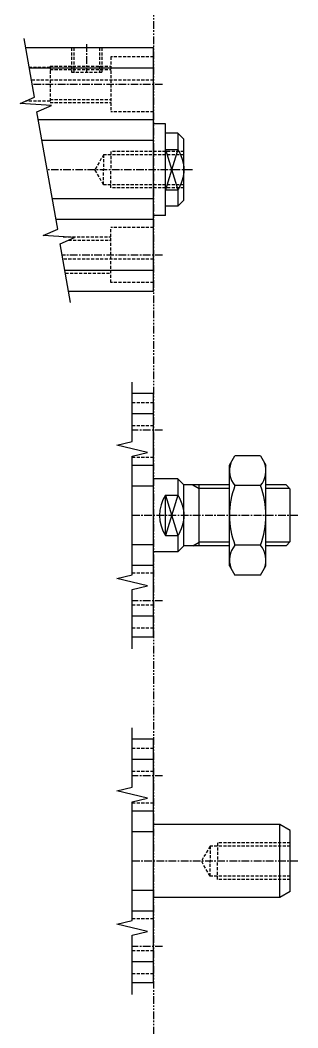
# Model space of a CAD drawing. Extents: x 1 to 150, y 0 to 549.
# Drawn here: x 56 to 101.7, y 248.8 to 414.2 of the extents above; entities that cross this region are included whole.
import ezdxf

# ---------------------------------------------------------------- set-up
doc = ezdxf.new("R2010")
doc.units = 0
for name, pattern in [('CENTER', [2, 1.25, -0.25, 0.25, -0.25]), ('DASHED', [0.75, 0.5, -0.25]), ('PHANTOM', [2.5, 1.25, -0.25, 0.25, -0.25, 0.25, -0.25])]:
    doc.linetypes.add(name, pattern=pattern)
doc.layers.get('0').update_dxf_attribs({"linetype": 'CONTINUOUS'})
doc.layers.add('CENTER', color=1, linetype='CENTER')

msp = doc.modelspace()

# ---------------------------------------------------------------- linework, layer by layer
at = {"color": 3, "linetype": 'PHANTOM'}
msp.add_line((77.92, 549.03), (77.92, 21.85), dxfattribs=at)
at = {"color": 7, "linetype": 'CONTINUOUS'}
for p, q in [((77.92, 409.66), (56.92, 409.66)), ((77.92, 369.66), (77.92, 409.66)), ((77.92, 406.33), (57.51, 406.33)), ((77.92, 397.86), (59, 397.86)), ((79.92, 397.16), (77.92, 397.16)), ((79.92, 382.16), (79.92, 397.16)), ((81.93, 395.66), (79.92, 395.66)), ((81.93, 395.66), (81.93, 392.97)), ((81.93, 395.66), (82.92, 394.66)), ((77.92, 394.46), (59.6, 394.46)), ((82.92, 384.66), (82.92, 394.66)), ((79.92, 392.97), (81.93, 392.97)), ((79.92, 386.34), (81.93, 386.34)), ((81.93, 386.34), (81.93, 383.66)), ((77.92, 384.86), (61.29, 384.86)), ((81.93, 383.66), (79.92, 383.66)), ((81.93, 383.66), (82.92, 384.66)), ((79.92, 382.16), (77.92, 382.16)), ((77.92, 381.46), (61.89, 381.46)), ((77.92, 373.12), (63.37, 373.12)), ((77.92, 369.66), (63.98, 369.66)), ((77.92, 352.93), (74.42, 352.93)), ((77.92, 312.93), (77.92, 352.93)), ((77.92, 349.6), (74.42, 349.6)), ((90.42, 341.18), (91.32, 342.73)), ((95.53, 342.73), (91.32, 342.73)), ((95.53, 342.73), (96.42, 341.18)), ((77.92, 341.13), (74.42, 341.13)), ((90.42, 324.68), (90.42, 341.18)), ((96.42, 324.68), (96.42, 341.18)), ((77.92, 337.73), (74.42, 337.73)), ((81.93, 338.93), (77.92, 338.93)), ((81.93, 338.93), (81.93, 336.25)), ((81.93, 338.93), (82.92, 337.93)), ((90.42, 337.93), (82.92, 337.93)), ((82.92, 327.93), (82.92, 337.93)), ((85.42, 327.93), (85.42, 337.93)), ((95.53, 337.83), (91.32, 337.83)), ((99.72, 337.93), (96.42, 337.93)), ((99.72, 337.93), (100.42, 337.23)), ((79.92, 329.62), (79.92, 336.25)), ((79.92, 336.25), (81.93, 336.25)), ((100.42, 328.63), (100.42, 337.23)), ((79.92, 329.62), (81.93, 329.62)), ((81.93, 329.62), (81.93, 326.93)), ((77.92, 328.13), (74.42, 328.13)), ((81.93, 326.93), (82.92, 327.93)), ((90.42, 327.93), (82.92, 327.93)), ((95.53, 328.03), (91.32, 328.03)), ((99.72, 327.93), (96.42, 327.93)), ((100.42, 328.63), (99.72, 327.93)), ((81.93, 326.93), (77.92, 326.93)), ((77.92, 324.73), (74.42, 324.73)), ((90.42, 324.68), (91.32, 323.13)), ((95.53, 323.13), (96.42, 324.68)), ((95.53, 323.13), (91.32, 323.13)), ((77.92, 316.39), (74.42, 316.39)), ((77.92, 312.93), (74.42, 312.93)), ((77.92, 296.21), (74.42, 296.21)), ((77.92, 256.21), (77.92, 296.21)), ((77.92, 292.88), (74.42, 292.88)), ((77.92, 284.41), (74.42, 284.41)), ((98.69, 282.21), (77.92, 282.21)), ((98.69, 270.21), (98.69, 282.21)), ((100.42, 281.21), (98.69, 282.21)), ((100.42, 271.21), (100.42, 281.21)), ((77.92, 281.01), (74.42, 281.01)), ((77.92, 271.41), (74.42, 271.41)), ((100.42, 271.21), (98.69, 270.21)), ((98.69, 270.21), (77.92, 270.21)), ((77.92, 268.01), (74.42, 268.01)), ((77.92, 259.67), (74.42, 259.67)), ((77.92, 256.21), (74.42, 256.21))]:
    msp.add_line(p, q, dxfattribs=at)
at = {"color": 3, "linetype": 'DASHED'}
for p, q in [((64.42, 409.66), (64.42, 405.66)), ((64.82, 409.66), (64.82, 405.66)), ((69.02, 409.66), (69.02, 405.66)), ((69.42, 409.66), (69.42, 405.66)), ((70.92, 408.16), (70.92, 399.16)), ((77.92, 408.16), (70.92, 408.16)), ((60.92, 406.41), (57.5, 406.41)), ((60.92, 406.66), (70.92, 406.66)), ((60.92, 406.66), (60.92, 400.66)), ((60.92, 406.12), (70.92, 406.12)), ((64.42, 405.66), (69.42, 405.66)), ((77.92, 404.36), (57.86, 404.36)), ((60.92, 400.91), (56.88, 400.91)), ((60.92, 401.2), (70.92, 401.2)), ((60.92, 400.66), (70.92, 400.66)), ((77.92, 399.16), (70.92, 399.16)), ((69.72, 392.12), (68.3, 389.66)), ((82.92, 392.12), (69.72, 392.12)), ((69.72, 392.12), (69.72, 389.66)), ((82.92, 392.66), (70.92, 392.66)), ((70.92, 392.66), (70.92, 389.66)), ((69.72, 387.2), (68.3, 389.66)), ((69.72, 387.2), (69.72, 389.66)), ((70.92, 386.66), (70.92, 389.66)), ((82.92, 387.2), (69.72, 387.2)), ((82.92, 386.66), (70.92, 386.66)), ((63.1, 378.66), (70.92, 378.66)), ((70.92, 371.16), (70.92, 380.16)), ((77.92, 380.16), (70.92, 380.16)), ((63.96, 378.12), (70.92, 378.12)), ((77.92, 374.96), (63.04, 374.96)), ((63.35, 373.2), (70.92, 373.2)), ((63.45, 372.66), (70.92, 372.66)), ((77.92, 371.16), (70.92, 371.16)), ((77.92, 351.43), (74.42, 351.43)), ((77.92, 347.63), (74.42, 347.63)), ((77.92, 342.43), (74.42, 342.43)), ((77.92, 323.43), (74.42, 323.43)), ((77.92, 318.23), (74.42, 318.23)), ((77.92, 314.43), (74.42, 314.43)), ((77.92, 294.71), (74.42, 294.71)), ((77.92, 290.91), (74.42, 290.91)), ((77.92, 285.71), (74.42, 285.71)), ((87.22, 278.67), (85.8, 276.21)), ((87.22, 278.67), (87.22, 276.21)), ((100.42, 278.67), (87.22, 278.67)), ((88.42, 279.21), (88.42, 276.21)), ((100.42, 279.21), (88.42, 279.21)), ((87.22, 273.75), (85.8, 276.21)), ((87.22, 273.75), (87.22, 276.21)), ((88.42, 273.21), (88.42, 276.21)), ((100.42, 273.75), (87.22, 273.75)), ((100.42, 273.21), (88.42, 273.21)), ((77.92, 266.71), (74.42, 266.71)), ((77.92, 261.51), (74.42, 261.51)), ((77.92, 257.71), (74.42, 257.71))]:
    msp.add_line(p, q, dxfattribs=at)
at = {"color": 3, "linetype": 'CONTINUOUS'}
for p, q in [((79.92, 392.97), (81.93, 386.34)), ((81.93, 392.97), (79.92, 386.34)), ((84.38, 337.93), (85.42, 337.33)), ((90.42, 337.33), (85.42, 337.33)), ((100.32, 337.33), (96.42, 337.33)), ((79.92, 336.25), (81.93, 329.62)), ((81.93, 336.25), (79.92, 329.62)), ((84.38, 327.93), (85.42, 328.53)), ((90.42, 328.53), (85.42, 328.53)), ((100.32, 328.53), (96.42, 328.53))]:
    msp.add_line(p, q, dxfattribs=at)
for points in [[(64.29, 367.87), (62.59, 377.52), (64.95, 378.55), (59.81, 378.86), (62.17, 379.88), (58.77, 399.18), (61.13, 400.21), (55.99, 400.52), (58.35, 401.55), (56.65, 411.2)], [(74.42, 311.06), (74.42, 320.8), (76.92, 321.4), (71.92, 322.6), (74.42, 323.2), (74.42, 342.67), (76.92, 343.27), (71.92, 344.47), (74.42, 345.07), (74.42, 354.81)], [(74.42, 254.34), (74.42, 264.07), (76.92, 264.67), (71.92, 265.87), (74.42, 266.47), (74.42, 285.95), (76.92, 286.55), (71.92, 287.75), (74.42, 288.35), (74.42, 298.08)]]:
    msp.add_lwpolyline(points, dxfattribs=at)
at = {"color": 7}
for points in [[(81.93, 392.97, 0), (81.93, 392.96, 0), (81.94, 392.95, 0), (81.95, 392.94, 0), (81.96, 392.92, 0), (81.96, 392.91, 0), (81.97, 392.9, 0), (81.98, 392.89, 0), (81.98, 392.87, 0), (81.99, 392.86, 0), (82, 392.85, 0), (82.01, 392.83, 0), (82.01, 392.82, 0), (82.02, 392.81, 0), (82.03, 392.8, 0), (82.03, 392.78, 0), (82.04, 392.77, 0), (82.05, 392.76, 0), (82.06, 392.75, 0), (82.06, 392.73, 0), (82.07, 392.72, 0), (82.08, 392.71, 0), (82.08, 392.69, 0), (82.09, 392.68, 0), (82.1, 392.67, 0), (82.1, 392.65, 0), (82.11, 392.64, 0), (82.12, 392.63, 0), (82.12, 392.62, 0), (82.13, 392.6, 0), (82.14, 392.59, 0), (82.14, 392.58, 0), (82.15, 392.56, 0), (82.16, 392.55, 0), (82.16, 392.54, 0), (82.17, 392.52, 0), (82.17, 392.51, 0), (82.18, 392.5, 0), (82.19, 392.49, 0), (82.19, 392.47, 0), (82.2, 392.46, 0), (82.21, 392.44, 0), (82.21, 392.43, 0), (82.22, 392.42, 0), (82.23, 392.4, 0), (82.23, 392.39, 0), (82.24, 392.38, 0), (82.24, 392.37, 0), (82.25, 392.35, 0), (82.26, 392.34, 0), (82.26, 392.33, 0), (82.27, 392.31, 0), (82.27, 392.3, 0), (82.28, 392.29, 0), (82.29, 392.27, 0), (82.29, 392.26, 0), (82.3, 392.25, 0), (82.3, 392.23, 0), (82.31, 392.22, 0), (82.32, 392.21, 0), (82.32, 392.19, 0), (82.33, 392.18, 0), (82.33, 392.17, 0), (82.34, 392.15, 0), (82.35, 392.14, 0), (82.35, 392.13, 0), (82.36, 392.11, 0), (82.36, 392.1, 0), (82.37, 392.08, 0), (82.37, 392.07, 0), (82.38, 392.06, 0), (82.39, 392.05, 0), (82.39, 392.03, 0), (82.4, 392.02, 0), (82.4, 392, 0), (82.41, 391.99, 0), (82.41, 391.98, 0), (82.42, 391.96, 0), (82.42, 391.95, 0), (82.43, 391.94, 0), (82.44, 391.92, 0), (82.44, 391.91, 0), (82.45, 391.9, 0), (82.45, 391.88, 0), (82.46, 391.87, 0), (82.46, 391.86, 0), (82.47, 391.84, 0), (82.47, 391.83, 0), (82.48, 391.81, 0), (82.48, 391.8, 0), (82.49, 391.79, 0), (82.49, 391.77, 0), (82.5, 391.76, 0), (82.5, 391.75, 0), (82.51, 391.73, 0), (82.51, 391.72, 0), (82.52, 391.7, 0), (82.52, 391.69, 0), (82.53, 391.68, 0), (82.53, 391.66, 0), (82.54, 391.65, 0), (82.54, 391.64, 0), (82.55, 391.62, 0), (82.55, 391.61, 0), (82.56, 391.6, 0), (82.56, 391.58, 0), (82.57, 391.57, 0), (82.57, 391.55, 0), (82.58, 391.54, 0), (82.58, 391.53, 0), (82.59, 391.51, 0), (82.59, 391.5, 0), (82.6, 391.48, 0), (82.6, 391.47, 0), (82.61, 391.46, 0), (82.61, 391.44, 0), (82.61, 391.43, 0), (82.62, 391.42, 0), (82.62, 391.4, 0), (82.63, 391.39, 0), (82.63, 391.37, 0), (82.64, 391.36, 0), (82.64, 391.35, 0), (82.65, 391.33, 0), (82.65, 391.32, 0), (82.65, 391.3, 0), (82.66, 391.29, 0), (82.66, 391.27, 0), (82.67, 391.26, 0), (82.67, 391.25, 0), (82.68, 391.23, 0), (82.68, 391.22, 0), (82.68, 391.2, 0), (82.69, 391.19, 0), (82.69, 391.18, 0), (82.7, 391.16, 0), (82.7, 391.15, 0), (82.7, 391.13, 0), (82.71, 391.12, 0), (82.71, 391.11, 0), (82.72, 391.09, 0), (82.72, 391.08, 0), (82.72, 391.06, 0), (82.73, 391.05, 0), (82.73, 391.04, 0), (82.73, 391.02, 0), (82.74, 391.01, 0), (82.74, 390.99, 0), (82.75, 390.98, 0), (82.75, 390.97, 0), (82.75, 390.95, 0), (82.76, 390.94, 0), (82.76, 390.92, 0), (82.76, 390.91, 0), (82.77, 390.89, 0), (82.77, 390.88, 0), (82.77, 390.87, 0), (82.78, 390.85, 0), (82.78, 390.84, 0), (82.78, 390.82, 0), (82.79, 390.81, 0), (82.79, 390.8, 0), (82.79, 390.78, 0), (82.8, 390.77, 0), (82.8, 390.75, 0), (82.8, 390.74, 0), (82.81, 390.72, 0), (82.81, 390.71, 0), (82.81, 390.69, 0), (82.81, 390.68, 0), (82.82, 390.67, 0), (82.82, 390.65, 0), (82.82, 390.64, 0), (82.83, 390.62, 0), (82.83, 390.61, 0), (82.83, 390.6, 0), (82.83, 390.58, 0), (82.84, 390.57, 0), (82.84, 390.55, 0), (82.84, 390.54, 0), (82.84, 390.52, 0), (82.85, 390.51, 0), (82.85, 390.49, 0), (82.85, 390.48, 0), (82.85, 390.46, 0), (82.86, 390.45, 0), (82.86, 390.44, 0), (82.86, 390.42, 0), (82.86, 390.41, 0), (82.86, 390.39, 0), (82.87, 390.38, 0), (82.87, 390.36, 0), (82.87, 390.35, 0), (82.87, 390.33, 0), (82.88, 390.32, 0), (82.88, 390.31, 0), (82.88, 390.29, 0), (82.88, 390.28, 0), (82.88, 390.26, 0), (82.88, 390.25, 0), (82.89, 390.23, 0), (82.89, 390.22, 0), (82.89, 390.2, 0), (82.89, 390.19, 0), (82.89, 390.18, 0), (82.89, 390.16, 0), (82.9, 390.15, 0), (82.9, 390.13, 0), (82.9, 390.12, 0), (82.9, 390.1, 0), (82.9, 390.09, 0), (82.9, 390.07, 0), (82.9, 390.06, 0), (82.91, 390.05, 0), (82.91, 390.03, 0), (82.91, 390.02, 0), (82.91, 390, 0), (82.91, 389.99, 0), (82.91, 389.97, 0), (82.91, 389.96, 0), (82.91, 389.94, 0), (82.91, 389.93, 0), (82.91, 389.91, 0), (82.92, 389.9, 0), (82.92, 389.88, 0), (82.92, 389.87, 0), (82.92, 389.86, 0), (82.92, 389.84, 0), (82.92, 389.83, 0), (82.92, 389.81, 0), (82.92, 389.8, 0), (82.92, 389.78, 0), (82.92, 389.77, 0), (82.92, 389.75, 0), (82.92, 389.74, 0), (82.92, 389.72, 0), (82.92, 389.71, 0), (82.92, 389.69, 0), (82.92, 389.68, 0), (82.92, 389.67, 0), (82.92, 389.65, 0), (82.92, 389.64, 0), (82.92, 389.62, 0), (82.92, 389.61, 0), (82.92, 389.59, 0), (82.92, 389.58, 0), (82.92, 389.56, 0), (82.92, 389.55, 0), (82.92, 389.53, 0), (82.92, 389.52, 0), (82.92, 389.5, 0), (82.92, 389.49, 0), (82.92, 389.48, 0), (82.92, 389.46, 0), (82.92, 389.45, 0), (82.92, 389.43, 0), (82.92, 389.42, 0), (82.91, 389.4, 0), (82.91, 389.39, 0), (82.91, 389.37, 0), (82.91, 389.36, 0), (82.91, 389.34, 0), (82.91, 389.33, 0), (82.91, 389.31, 0), (82.91, 389.3, 0), (82.91, 389.29, 0), (82.91, 389.27, 0), (82.9, 389.26, 0), (82.9, 389.24, 0), (82.9, 389.23, 0), (82.9, 389.21, 0), (82.9, 389.2, 0), (82.9, 389.18, 0), (82.9, 389.17, 0), (82.89, 389.15, 0), (82.89, 389.14, 0), (82.89, 389.13, 0), (82.89, 389.11, 0), (82.89, 389.1, 0), (82.89, 389.08, 0), (82.88, 389.07, 0), (82.88, 389.05, 0), (82.88, 389.04, 0), (82.88, 389.02, 0), (82.88, 389.01, 0), (82.88, 389, 0), (82.87, 388.98, 0), (82.87, 388.97, 0), (82.87, 388.95, 0), (82.87, 388.94, 0), (82.86, 388.92, 0), (82.86, 388.91, 0), (82.86, 388.89, 0), (82.86, 388.88, 0), (82.86, 388.87, 0), (82.85, 388.85, 0), (82.85, 388.84, 0), (82.85, 388.82, 0), (82.85, 388.81, 0), (82.84, 388.79, 0), (82.84, 388.78, 0), (82.84, 388.76, 0), (82.84, 388.75, 0), (82.83, 388.74, 0), (82.83, 388.72, 0), (82.83, 388.71, 0), (82.83, 388.69, 0), (82.82, 388.68, 0), (82.82, 388.66, 0), (82.82, 388.65, 0), (82.81, 388.63, 0), (82.81, 388.62, 0), (82.81, 388.61, 0), (82.81, 388.59, 0), (82.8, 388.58, 0), (82.8, 388.56, 0), (82.8, 388.55, 0), (82.79, 388.54, 0), (82.79, 388.52, 0), (82.79, 388.51, 0), (82.78, 388.49, 0), (82.78, 388.48, 0), (82.78, 388.46, 0), (82.77, 388.45, 0), (82.77, 388.44, 0), (82.77, 388.42, 0), (82.76, 388.41, 0), (82.76, 388.39, 0), (82.76, 388.38, 0), (82.75, 388.36, 0), (82.75, 388.35, 0), (82.75, 388.34, 0), (82.74, 388.32, 0), (82.74, 388.31, 0), (82.73, 388.29, 0), (82.73, 388.28, 0), (82.73, 388.26, 0), (82.72, 388.25, 0), (82.72, 388.24, 0), (82.72, 388.22, 0), (82.71, 388.21, 0), (82.71, 388.19, 0), (82.7, 388.18, 0), (82.7, 388.17, 0), (82.7, 388.15, 0), (82.69, 388.14, 0), (82.69, 388.12, 0), (82.68, 388.11, 0), (82.68, 388.1, 0), (82.68, 388.08, 0), (82.67, 388.07, 0), (82.67, 388.05, 0), (82.66, 388.04, 0), (82.66, 388.03, 0), (82.65, 388.01, 0), (82.65, 388, 0), (82.65, 387.98, 0), (82.64, 387.97, 0), (82.64, 387.96, 0), (82.63, 387.94, 0), (82.63, 387.93, 0), (82.62, 387.92, 0), (82.62, 387.9, 0), (82.61, 387.89, 0), (82.61, 387.87, 0), (82.61, 387.86, 0), (82.6, 387.85, 0), (82.6, 387.83, 0), (82.59, 387.82, 0), (82.59, 387.8, 0), (82.58, 387.79, 0), (82.58, 387.78, 0), (82.57, 387.76, 0), (82.57, 387.75, 0), (82.56, 387.74, 0), (82.56, 387.72, 0), (82.55, 387.71, 0), (82.55, 387.69, 0), (82.54, 387.68, 0), (82.54, 387.67, 0), (82.53, 387.65, 0), (82.53, 387.64, 0), (82.52, 387.62, 0), (82.52, 387.61, 0), (82.51, 387.6, 0), (82.51, 387.58, 0), (82.5, 387.57, 0), (82.5, 387.56, 0), (82.49, 387.54, 0), (82.49, 387.53, 0), (82.48, 387.51, 0), (82.48, 387.5, 0), (82.47, 387.49, 0), (82.47, 387.47, 0), (82.46, 387.46, 0), (82.46, 387.45, 0), (82.45, 387.43, 0), (82.45, 387.42, 0), (82.44, 387.41, 0), (82.44, 387.39, 0), (82.43, 387.38, 0), (82.42, 387.37, 0), (82.42, 387.35, 0), (82.41, 387.34, 0), (82.41, 387.32, 0), (82.4, 387.31, 0), (82.4, 387.3, 0), (82.39, 387.28, 0), (82.39, 387.27, 0), (82.38, 387.26, 0), (82.37, 387.24, 0), (82.37, 387.23, 0), (82.36, 387.22, 0), (82.36, 387.2, 0), (82.35, 387.19, 0), (82.35, 387.18, 0), (82.34, 387.16, 0), (82.33, 387.15, 0), (82.33, 387.14, 0), (82.32, 387.12, 0), (82.32, 387.11, 0), (82.31, 387.1, 0), (82.3, 387.08, 0), (82.3, 387.07, 0), (82.29, 387.06, 0), (82.29, 387.04, 0), (82.28, 387.03, 0), (82.27, 387.02, 0), (82.27, 387, 0), (82.26, 386.99, 0), (82.26, 386.98, 0), (82.25, 386.96, 0), (82.24, 386.95, 0), (82.24, 386.94, 0), (82.23, 386.92, 0), (82.23, 386.91, 0), (82.22, 386.9, 0), (82.21, 386.88, 0), (82.21, 386.87, 0), (82.2, 386.86, 0), (82.19, 386.84, 0), (82.19, 386.83, 0), (82.18, 386.82, 0), (82.17, 386.81, 0), (82.17, 386.79, 0), (82.16, 386.78, 0), (82.16, 386.77, 0), (82.15, 386.75, 0), (82.14, 386.74, 0), (82.14, 386.73, 0), (82.13, 386.71, 0), (82.12, 386.7, 0), (82.12, 386.69, 0), (82.11, 386.67, 0), (82.1, 386.66, 0), (82.1, 386.65, 0), (82.09, 386.63, 0), (82.08, 386.62, 0), (82.08, 386.61, 0), (82.07, 386.6, 0), (82.06, 386.58, 0), (82.06, 386.57, 0), (82.05, 386.56, 0), (82.04, 386.55, 0), (82.03, 386.53, 0), (82.03, 386.52, 0), (82.02, 386.51, 0), (82.01, 386.49, 0), (82.01, 386.48, 0), (82, 386.47, 0), (81.99, 386.45, 0), (81.98, 386.44, 0), (81.98, 386.43, 0), (81.97, 386.42, 0), (81.96, 386.4, 0), (81.96, 386.39, 0), (81.95, 386.38, 0), (81.94, 386.37, 0), (81.93, 386.35, 0), (81.93, 386.34, 0)], [(81.93, 336.25, 0), (81.93, 336.24, 0), (81.94, 336.23, 0), (81.95, 336.21, 0), (81.96, 336.2, 0), (81.96, 336.19, 0), (81.97, 336.18, 0), (81.98, 336.16, 0), (81.98, 336.15, 0), (81.99, 336.14, 0), (82, 336.12, 0), (82.01, 336.11, 0), (82.01, 336.1, 0), (82.02, 336.08, 0), (82.03, 336.07, 0), (82.03, 336.06, 0), (82.04, 336.05, 0), (82.05, 336.03, 0), (82.06, 336.02, 0), (82.06, 336.01, 0), (82.07, 336, 0), (82.08, 335.98, 0), (82.08, 335.97, 0), (82.09, 335.96, 0), (82.1, 335.94, 0), (82.1, 335.93, 0), (82.11, 335.92, 0), (82.12, 335.9, 0), (82.12, 335.89, 0), (82.13, 335.88, 0), (82.14, 335.87, 0), (82.14, 335.85, 0), (82.15, 335.84, 0), (82.16, 335.83, 0), (82.16, 335.81, 0), (82.17, 335.8, 0), (82.17, 335.79, 0), (82.18, 335.77, 0), (82.19, 335.76, 0), (82.19, 335.75, 0), (82.2, 335.73, 0), (82.21, 335.72, 0), (82.21, 335.71, 0), (82.22, 335.69, 0), (82.23, 335.68, 0), (82.23, 335.67, 0), (82.24, 335.65, 0), (82.24, 335.64, 0), (82.25, 335.63, 0), (82.26, 335.62, 0), (82.26, 335.6, 0), (82.27, 335.59, 0), (82.27, 335.58, 0), (82.28, 335.56, 0), (82.29, 335.55, 0), (82.29, 335.54, 0), (82.3, 335.52, 0), (82.3, 335.51, 0), (82.31, 335.5, 0), (82.32, 335.48, 0), (82.32, 335.47, 0), (82.33, 335.45, 0), (82.33, 335.44, 0), (82.34, 335.43, 0), (82.35, 335.42, 0), (82.35, 335.4, 0), (82.36, 335.39, 0), (82.36, 335.38, 0), (82.37, 335.36, 0), (82.37, 335.35, 0), (82.38, 335.33, 0), (82.39, 335.32, 0), (82.39, 335.31, 0), (82.4, 335.29, 0), (82.4, 335.28, 0), (82.41, 335.27, 0), (82.41, 335.25, 0), (82.42, 335.24, 0), (82.42, 335.23, 0), (82.43, 335.21, 0), (82.44, 335.2, 0), (82.44, 335.19, 0), (82.45, 335.17, 0), (82.45, 335.16, 0), (82.46, 335.14, 0), (82.46, 335.13, 0), (82.47, 335.12, 0), (82.47, 335.1, 0), (82.48, 335.09, 0), (82.48, 335.08, 0), (82.49, 335.06, 0), (82.49, 335.05, 0), (82.5, 335.04, 0), (82.5, 335.02, 0), (82.51, 335.01, 0), (82.51, 335, 0), (82.52, 334.98, 0), (82.52, 334.97, 0), (82.53, 334.95, 0), (82.53, 334.94, 0), (82.54, 334.93, 0), (82.54, 334.91, 0), (82.55, 334.9, 0), (82.55, 334.88, 0), (82.56, 334.87, 0), (82.56, 334.86, 0), (82.57, 334.84, 0), (82.57, 334.83, 0), (82.58, 334.82, 0), (82.58, 334.8, 0), (82.59, 334.79, 0), (82.59, 334.77, 0), (82.6, 334.76, 0), (82.6, 334.75, 0), (82.61, 334.73, 0), (82.61, 334.72, 0), (82.61, 334.7, 0), (82.62, 334.69, 0), (82.62, 334.68, 0), (82.63, 334.66, 0), (82.63, 334.65, 0), (82.64, 334.63, 0), (82.64, 334.62, 0), (82.65, 334.61, 0), (82.65, 334.59, 0), (82.65, 334.58, 0), (82.66, 334.57, 0), (82.66, 334.55, 0), (82.67, 334.54, 0), (82.67, 334.52, 0), (82.68, 334.51, 0), (82.68, 334.5, 0), (82.68, 334.48, 0), (82.69, 334.47, 0), (82.69, 334.45, 0), (82.7, 334.44, 0), (82.7, 334.43, 0), (82.7, 334.41, 0), (82.71, 334.4, 0), (82.71, 334.38, 0), (82.72, 334.37, 0), (82.72, 334.36, 0), (82.72, 334.34, 0), (82.73, 334.33, 0), (82.73, 334.31, 0), (82.73, 334.3, 0), (82.74, 334.28, 0), (82.74, 334.27, 0), (82.75, 334.26, 0), (82.75, 334.24, 0), (82.75, 334.23, 0), (82.76, 334.21, 0), (82.76, 334.2, 0), (82.76, 334.19, 0), (82.77, 334.17, 0), (82.77, 334.16, 0), (82.77, 334.14, 0), (82.78, 334.13, 0), (82.78, 334.11, 0), (82.78, 334.1, 0), (82.79, 334.09, 0), (82.79, 334.07, 0), (82.79, 334.06, 0), (82.8, 334.04, 0), (82.8, 334.03, 0), (82.8, 334.01, 0), (82.81, 334, 0), (82.81, 333.99, 0), (82.81, 333.97, 0), (82.81, 333.96, 0), (82.82, 333.94, 0), (82.82, 333.93, 0), (82.82, 333.91, 0), (82.83, 333.9, 0), (82.83, 333.88, 0), (82.83, 333.87, 0), (82.83, 333.86, 0), (82.84, 333.84, 0), (82.84, 333.83, 0), (82.84, 333.81, 0), (82.84, 333.8, 0), (82.85, 333.79, 0), (82.85, 333.77, 0), (82.85, 333.76, 0), (82.85, 333.74, 0), (82.86, 333.73, 0), (82.86, 333.71, 0), (82.86, 333.7, 0), (82.86, 333.68, 0), (82.86, 333.67, 0), (82.87, 333.65, 0), (82.87, 333.64, 0), (82.87, 333.63, 0), (82.87, 333.61, 0), (82.88, 333.6, 0), (82.88, 333.58, 0), (82.88, 333.57, 0), (82.88, 333.55, 0), (82.88, 333.54, 0), (82.88, 333.52, 0), (82.89, 333.51, 0), (82.89, 333.5, 0), (82.89, 333.48, 0), (82.89, 333.47, 0), (82.89, 333.45, 0), (82.89, 333.44, 0), (82.9, 333.42, 0), (82.9, 333.41, 0), (82.9, 333.39, 0), (82.9, 333.38, 0), (82.9, 333.37, 0), (82.9, 333.35, 0), (82.9, 333.33, 0), (82.91, 333.32, 0), (82.91, 333.31, 0), (82.91, 333.29, 0), (82.91, 333.28, 0), (82.91, 333.26, 0), (82.91, 333.25, 0), (82.91, 333.23, 0), (82.91, 333.22, 0), (82.91, 333.2, 0), (82.91, 333.19, 0), (82.92, 333.18, 0), (82.92, 333.16, 0), (82.92, 333.15, 0), (82.92, 333.13, 0), (82.92, 333.12, 0), (82.92, 333.1, 0), (82.92, 333.09, 0), (82.92, 333.07, 0), (82.92, 333.06, 0), (82.92, 333.04, 0), (82.92, 333.03, 0), (82.92, 333.01, 0), (82.92, 333, 0), (82.92, 332.99, 0), (82.92, 332.97, 0), (82.92, 332.96, 0), (82.92, 332.94, 0), (82.92, 332.93, 0), (82.92, 332.91, 0), (82.92, 332.9, 0), (82.92, 332.88, 0), (82.92, 332.87, 0), (82.92, 332.85, 0), (82.92, 332.84, 0), (82.92, 332.82, 0), (82.92, 332.81, 0), (82.92, 332.8, 0), (82.92, 332.78, 0), (82.92, 332.77, 0), (82.92, 332.75, 0), (82.92, 332.74, 0), (82.92, 332.72, 0), (82.92, 332.71, 0), (82.92, 332.69, 0), (82.91, 332.68, 0), (82.91, 332.66, 0), (82.91, 332.65, 0), (82.91, 332.63, 0), (82.91, 332.62, 0), (82.91, 332.61, 0), (82.91, 332.59, 0), (82.91, 332.58, 0), (82.91, 332.56, 0), (82.91, 332.55, 0), (82.9, 332.53, 0), (82.9, 332.52, 0), (82.9, 332.5, 0), (82.9, 332.49, 0), (82.9, 332.47, 0), (82.9, 332.46, 0), (82.9, 332.44, 0), (82.89, 332.43, 0), (82.89, 332.42, 0), (82.89, 332.4, 0), (82.89, 332.39, 0), (82.89, 332.37, 0), (82.89, 332.36, 0), (82.88, 332.34, 0), (82.88, 332.33, 0), (82.88, 332.31, 0), (82.88, 332.3, 0), (82.88, 332.29, 0), (82.88, 332.27, 0), (82.87, 332.26, 0), (82.87, 332.24, 0), (82.87, 332.23, 0), (82.87, 332.21, 0), (82.86, 332.2, 0), (82.86, 332.18, 0), (82.86, 332.17, 0), (82.86, 332.15, 0), (82.86, 332.14, 0), (82.85, 332.13, 0), (82.85, 332.11, 0), (82.85, 332.1, 0), (82.85, 332.08, 0), (82.84, 332.07, 0), (82.84, 332.06, 0), (82.84, 332.04, 0), (82.84, 332.03, 0), (82.83, 332.01, 0), (82.83, 332, 0), (82.83, 331.98, 0), (82.83, 331.97, 0), (82.82, 331.95, 0), (82.82, 331.94, 0), (82.82, 331.93, 0), (82.81, 331.91, 0), (82.81, 331.9, 0), (82.81, 331.88, 0), (82.81, 331.87, 0), (82.8, 331.85, 0), (82.8, 331.84, 0), (82.8, 331.82, 0), (82.79, 331.81, 0), (82.79, 331.8, 0), (82.79, 331.78, 0), (82.78, 331.77, 0), (82.78, 331.75, 0), (82.78, 331.74, 0), (82.77, 331.73, 0), (82.77, 331.71, 0), (82.77, 331.7, 0), (82.76, 331.68, 0), (82.76, 331.67, 0), (82.76, 331.65, 0), (82.75, 331.64, 0), (82.75, 331.63, 0), (82.75, 331.61, 0), (82.74, 331.6, 0), (82.74, 331.58, 0), (82.73, 331.57, 0), (82.73, 331.56, 0), (82.73, 331.54, 0), (82.72, 331.53, 0), (82.72, 331.51, 0), (82.72, 331.5, 0), (82.71, 331.49, 0), (82.71, 331.47, 0), (82.7, 331.46, 0), (82.7, 331.44, 0), (82.7, 331.43, 0), (82.69, 331.42, 0), (82.69, 331.4, 0), (82.68, 331.39, 0), (82.68, 331.37, 0), (82.68, 331.36, 0), (82.67, 331.34, 0), (82.67, 331.33, 0), (82.66, 331.32, 0), (82.66, 331.3, 0), (82.65, 331.29, 0), (82.65, 331.27, 0), (82.65, 331.26, 0), (82.64, 331.25, 0), (82.64, 331.23, 0), (82.63, 331.22, 0), (82.63, 331.2, 0), (82.62, 331.19, 0), (82.62, 331.18, 0), (82.61, 331.16, 0), (82.61, 331.15, 0), (82.61, 331.13, 0), (82.6, 331.12, 0), (82.6, 331.11, 0), (82.59, 331.09, 0), (82.59, 331.08, 0), (82.58, 331.07, 0), (82.58, 331.05, 0), (82.57, 331.04, 0), (82.57, 331.02, 0), (82.56, 331.01, 0), (82.56, 331, 0), (82.55, 330.98, 0), (82.55, 330.97, 0), (82.54, 330.96, 0), (82.54, 330.94, 0), (82.53, 330.93, 0), (82.53, 330.92, 0), (82.52, 330.9, 0), (82.52, 330.89, 0), (82.51, 330.87, 0), (82.51, 330.86, 0), (82.5, 330.85, 0), (82.5, 330.83, 0), (82.49, 330.82, 0), (82.49, 330.81, 0), (82.48, 330.79, 0), (82.48, 330.78, 0), (82.47, 330.76, 0), (82.47, 330.75, 0), (82.46, 330.74, 0), (82.46, 330.72, 0), (82.45, 330.71, 0), (82.45, 330.7, 0), (82.44, 330.68, 0), (82.44, 330.67, 0), (82.43, 330.65, 0), (82.42, 330.64, 0), (82.42, 330.63, 0), (82.41, 330.62, 0), (82.41, 330.6, 0), (82.4, 330.59, 0), (82.4, 330.57, 0), (82.39, 330.56, 0), (82.39, 330.55, 0), (82.38, 330.53, 0), (82.37, 330.52, 0), (82.37, 330.51, 0), (82.36, 330.49, 0), (82.36, 330.48, 0), (82.35, 330.47, 0), (82.35, 330.45, 0), (82.34, 330.44, 0), (82.33, 330.43, 0), (82.33, 330.41, 0), (82.32, 330.4, 0), (82.32, 330.39, 0), (82.31, 330.37, 0), (82.3, 330.36, 0), (82.3, 330.35, 0), (82.29, 330.33, 0), (82.29, 330.32, 0), (82.28, 330.31, 0), (82.27, 330.29, 0), (82.27, 330.28, 0), (82.26, 330.27, 0), (82.26, 330.25, 0), (82.25, 330.24, 0), (82.24, 330.23, 0), (82.24, 330.21, 0), (82.23, 330.2, 0), (82.23, 330.19, 0), (82.22, 330.17, 0), (82.21, 330.16, 0), (82.21, 330.15, 0), (82.2, 330.13, 0), (82.19, 330.12, 0), (82.19, 330.11, 0), (82.18, 330.09, 0), (82.17, 330.08, 0), (82.17, 330.07, 0), (82.16, 330.06, 0), (82.16, 330.04, 0), (82.15, 330.03, 0), (82.14, 330.02, 0), (82.14, 330, 0), (82.13, 329.99, 0), (82.12, 329.98, 0), (82.12, 329.96, 0), (82.11, 329.95, 0), (82.1, 329.94, 0), (82.1, 329.93, 0), (82.09, 329.91, 0), (82.08, 329.9, 0), (82.08, 329.89, 0), (82.07, 329.87, 0), (82.06, 329.86, 0), (82.06, 329.85, 0), (82.05, 329.83, 0), (82.04, 329.82, 0), (82.03, 329.81, 0), (82.03, 329.8, 0), (82.02, 329.78, 0), (82.01, 329.77, 0), (82.01, 329.76, 0), (82, 329.74, 0), (81.99, 329.73, 0), (81.98, 329.72, 0), (81.98, 329.71, 0), (81.97, 329.69, 0), (81.96, 329.68, 0), (81.96, 329.67, 0), (81.95, 329.65, 0), (81.94, 329.64, 0), (81.93, 329.63, 0), (81.93, 329.62, 0)]]:
    msp.add_polyline3d(points, dxfattribs=at)
at = {"color": 7, "linetype": 'CONTINUOUS'}
for centre, radius, start, end in [((94.22, 340.28), 3.8, 160.1306, 220.1306), ((92.62, 340.28), 3.8, 319.8692, 19.8692), ((104.28, 332.93), 13.86, 159.3002, 200.6998), ((82.56, 332.93), 13.86, 339.3001, 20.6999), ((84.92, 332.93), 6, 146.4427, 213.5573), ((94.22, 325.58), 3.8, 139.8695, 199.8696), ((92.62, 325.58), 3.8, 340.1306, 40.1307)]:
    msp.add_arc(centre, radius, start, end, dxfattribs=at)
at = {"layer": 'CENTER', "color": 1, "linetype": 'CENTER'}
for p, q in [((66.92, 410.27), (66.92, 405.66)), ((79.43, 403.66), (57.98, 403.66)), ((84.33, 389.66), (60.45, 389.66)), ((79.43, 375.66), (62.92, 375.66)), ((79.43, 346.93), (74.42, 346.93)), ((101.66, 332.93), (74.42, 332.93)), ((79.43, 318.93), (74.42, 318.93)), ((79.43, 290.21), (74.42, 290.21)), ((101.66, 276.21), (74.42, 276.21)), ((79.43, 262.21), (74.42, 262.21))]:
    msp.add_line(p, q, dxfattribs=at)

doc.saveas('drawing.dxf')
